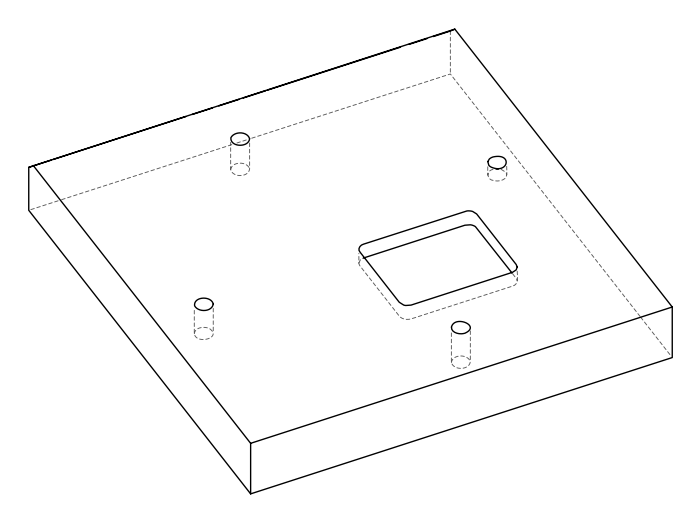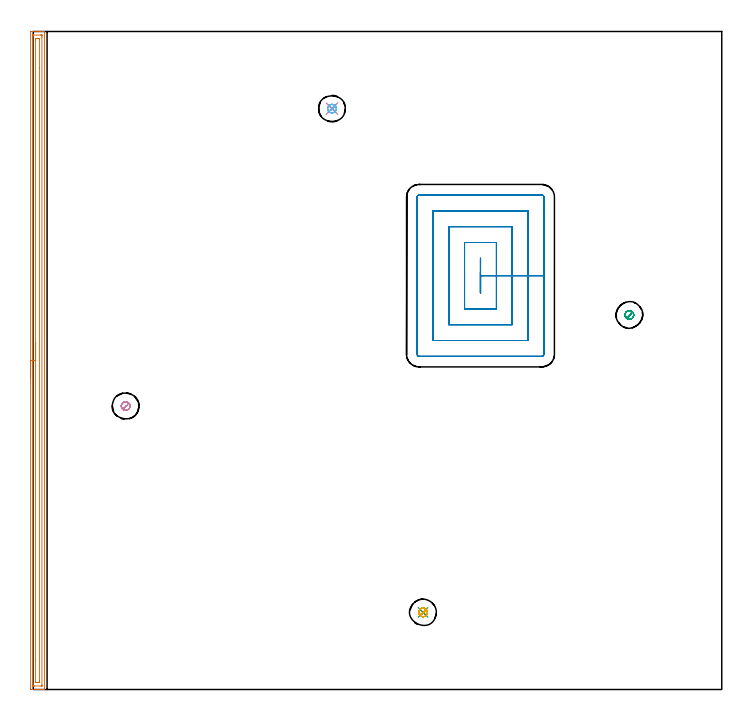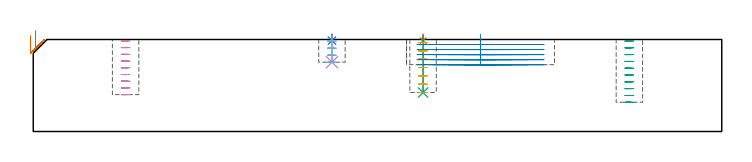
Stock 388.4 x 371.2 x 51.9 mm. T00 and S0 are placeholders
(PLAN: 10 operations, 5 tool changes, 22.5 min)
(1 SPOT_DRILL | STEP1POCKET | NXT0321_9005460120000 | 0.03 min | 1 mm3)
(2 SPOT_DRILL_1 | STEP1POCKET_2 | NXT0321_9005460120000 | 0.03 min | 2 mm3)
(3 DRILL_BLIND_HOLE_INTO_CENTER | STEP1POCKET | NXT0301_128 | 0.13 min | 3247 mm3)
(4 DRILL_BLIND_HOLE_INTO_CENTER_1 | STEP1POCKET_2 | NXT0301_128 | 0.06 min | 1319 mm3)
(5 MILL_ROUGH_BLIND_HOLE_CONTOUR | STEP1POCKET | NXT0201_013 | Spiral | 0.75 min | 1957 mm3)
(6 MILL_ROUGH_BLIND_HOLE_CONTOUR_1 | STEP1POCKET_2 | NXT0201_013 | Spiral | 0.43 min | 907 mm3)
(7 AREA_MILL | FG_CHAMFER_SURFACE | UGT0205_001 | 9.12 min | 11293 mm3)
(8 MILL_RECTANGULAR_POCKET | POCKET_RECTANGULAR_STRAIGHT | UGT0201_129 | Follow Part, ap 2.975, ae 75% | 9.93 min | 121279 mm3)
(9 MILL_BLIND_HOLE_FROM_SOLID_MATERIAL | STEP1POCKET_1 | NXT0201_013 | Spiral | 1.07 min | 6161 mm3)
(10 MILL_BLIND_HOLE_FROM_SOLID_MATERIAL_1 | STEP1POCKET_3 | NXT0201_013 | Spiral | 0.97 min | 5415 mm3)
(TOOL NXT0321_9005460120000 | NC Spot Drill, 142deg, 12mm, Carbide, Uncoated | D12 PA142 FL30 Z2)
(TOOL NXT0301_128 | Carbide Drill 12mm [861.1-1200-036A1-GP GC34] | D12 PA150 FL37.4 Z2)
(TOOL NXT0201_013 | ENDMILL 10mm | D10 FL30 Z4)
(TOOL UGT0205_001 | Chamfer Mill 20 x 3 x 45 deg. | D20 FL50 Z2)
(TOOL UGT0201_129 | Carbide End Mill 11.9 | D11.9 FL15 Z4)
(OP 1 SPOT_DRILL)
G17 G21 G94 G90
T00 M6
G54
G17 G0 G90 X219.9 Y43.5 S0 M3
G43 Z61.9 H0
G94 G81 G98 Z51.259 F250. R54.9
G80
M5
M2
(OP 2 SPOT_DRILL_1)
G17 G21 G94 G90
T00 M6
G54
G17 G0 G90 X168.5 Y327.7 S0 M3
G43 Z61.9 H0
G94 G81 G98 Z51.259 F250. R54.9
G80
M5
M2
(OP 3 DRILL_BLIND_HOLE_INTO_CENTER)
G17 G21 G94 G90
T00 M6
G54
G17 G0 G90 X219.9 Y43.5 S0 M3
G43 Z61.9 H1
G94 G81 G98 Z22. F250. R53.9
G80
M5
M2
(OP 4 DRILL_BLIND_HOLE_INTO_CENTER_1)
G17 G21 G94 G90
T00 M6
G54
G17 G0 G90 X168.5 Y327.7 S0 M3
G43 Z61.9 H1
G94 G81 G98 Z39.1 F250. R53.9
G80
M5
M2
(OP 5 MILL_ROUGH_BLIND_HOLE_CONTOUR)
G17 G21 G94 G90
T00 M6
G54
G17 G0 G90 X219.9 Y43.5 S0 M3
G43 Z61.9 H0
Z50.2
G94 G3 X219.975 Y45.875 R1.189 F250.
X217.455 Y43.654 R2.375
X219.746 Y41.055 R2.45
X217.455 Y43.654 R-2.45
X218.6 Y42.354 R1.225
X219.9 Y43.5 R1.225
G0 Z45.5
G3 X219.975 Y45.875 R1.189
X217.455 Y43.654 R2.375
X219.746 Y41.055 R2.45
X217.455 Y43.654 R-2.45
X218.6 Y42.354 R1.225
X219.9 Y43.5 R1.225
G0 Z40.8
G3 X219.975 Y45.875 R1.189
X217.455 Y43.654 R2.375
X219.746 Y41.055 R2.45
X217.455 Y43.654 R-2.45
X218.6 Y42.354 R1.225
X219.9 Y43.5 R1.225
G0 Z36.1
G3 X219.975 Y45.875 R1.189
X217.455 Y43.654 R2.375
X219.746 Y41.055 R2.45
X217.455 Y43.654 R-2.45
X218.6 Y42.354 R1.225
X219.9 Y43.5 R1.225
G0 Z31.4
G3 X219.975 Y45.875 R1.189
X217.455 Y43.654 R2.375
X219.746 Y41.055 R2.45
X217.455 Y43.654 R-2.45
X218.6 Y42.354 R1.225
X219.9 Y43.5 R1.225
G0 Z26.7
G3 X219.975 Y45.875 R1.189
X217.455 Y43.654 R2.375
X219.746 Y41.055 R2.45
X217.455 Y43.654 R-2.45
X218.6 Y42.354 R1.225
X219.9 Y43.5 R1.225
G0 Z22.
G3 X219.975 Y45.875 R1.189
X217.455 Y43.654 R2.375
X219.746 Y41.055 R2.45
X217.455 Y43.654 R-2.45
X218.6 Y42.354 R1.225
X219.9 Y43.5 R1.225
G0 Z61.9
M5
M2
(OP 6 MILL_ROUGH_BLIND_HOLE_CONTOUR_1)
G17 G21 G94 G90
T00 M6
G54
G17 G0 G90 X168.5 Y327.7 S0 M3
G43 Z61.9 H0
Z50.95
G94 G3 X168.575 Y330.075 R1.189 F250.
X166.055 Y327.854 R2.375
X168.346 Y325.255 R2.45
X166.055 Y327.854 R-2.45
X167.2 Y326.554 R1.225
X168.5 Y327.7 R1.225
G0 Z47.
G3 X168.575 Y330.075 R1.189
X166.055 Y327.854 R2.375
X168.346 Y325.255 R2.45
X166.055 Y327.854 R-2.45
X167.2 Y326.554 R1.225
X168.5 Y327.7 R1.225
G0 Z43.05
G3 X168.575 Y330.075 R1.189
X166.055 Y327.854 R2.375
X168.346 Y325.255 R2.45
X166.055 Y327.854 R-2.45
X167.2 Y326.554 R1.225
X168.5 Y327.7 R1.225
G0 Z39.1
G3 X168.575 Y330.075 R1.189
X166.055 Y327.854 R2.375
X168.346 Y325.255 R2.45
X166.055 Y327.854 R-2.45
X167.2 Y326.554 R1.225
X168.5 Y327.7 R1.225
G0 Z61.9
M5
M2
(OP 7 AREA_MILL)
G17 G21 G94 G90
T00 M6
G54
G17 G0 G90 X-1.5 Y175.6 S1061 M3
G43 Z61.9 H0
Z54.1
G94 G1 Y175.638 Z53.228 F250.
Y175.752 Z52.364
Y175.941 Z51.512
Y176.203 Z50.68
Y176.537 Z49.874
Y176.94 Z49.1
Y177.408 Z48.364
Y177.94 Z47.672
Y178.529 Z47.029
Y179.172 Z46.44
Y179.864 Z45.909
Y180.6 Z45.44
Y181.374 Z45.037
Y182.18 Z44.703
Y183.012 Z44.441
Y183.863 Z44.252
Y184.728 Z44.138
Y185.6 Z44.1
X-1.499 Y370.578 Z44.101
X-1.497 Y370.974 Z44.102
X-1.492 Y371.19 Z44.105
X-1.109 Y371.2 Z44.488
X3.277 Z48.871
X3.811 Z49.408
X4.154 Z49.75
X4.688 Z50.284
X5.031 Z50.626
X5.718 Z51.318
X5.994 Z51.593
X6.149 Y371.198 Z51.741
X6.297 Y371.19 Z51.888
X6.3 Y371.025 Z51.9
Y0.175
X6.298 Y0.01 Z51.889
X6.149 Y0.002 Z51.741
X5.994 Y0. Z51.593
X5.718 Z51.318
X5.031 Z50.626
X3.811 Z49.408
X3.277 Z48.871
X2.667 Z48.262
X-1.109 Y0.001 Z44.489
X-1.327 Y0.004 Z44.27
X-1.492 Y0.01 Z44.105
X-1.497 Y0.226 Z44.102
X-1.499 Y0.622 Z44.101
X-1.5 Y1.02 Z44.1
Y185.6
X-0.086 Z45.514
Y368.791
X-0.084 Y369.164 Z45.516
X-0.082 Y369.185 Z45.518
X-0.08 Y369.189 Z45.52
X-0.067 Y369.193 Z45.533
X0.003 Y369.197 Z45.603
X0.11 Y369.199 Z45.71
X0.244 Y369.2 Z45.844
X4.154 Z49.754
X4.631 Z50.231
X4.816 Y369.197 Z50.416
X4.848 Y369.195 Z50.448
X4.878 Y369.19 Z50.478
X4.88 Y369.148 Z50.48
X4.884 Y368.941 Z50.484
X4.885 Y368.791 Z50.485
X4.886 Y368.046 Z50.486
Y2.409
X4.884 Y2.036 Z50.484
X4.882 Y2.015 Z50.482
X4.88 Y2.011 Z50.48
X4.867 Y2.007 Z50.467
X4.796 Y2.003 Z50.396
X4.689 Y2.001 Z50.289
X4.556 Y2. Z50.156
X0.646 Z46.246
X0.17 Z45.77
X-0.016 Y2.003 Z45.584
X-0.048 Y2.005 Z45.552
X-0.078 Y2.01 Z45.522
X-0.08 Y2.052 Z45.52
X-0.084 Y2.259 Z45.516
X-0.085 Y2.409 Z45.515
X-0.086 Y3.154 Z45.514
Y185.6
X1.329 Z46.929
Y366.308
X1.334 Y367.004 Z46.934
X1.337 Y367.193 Z46.937
X1.523 Y367.196 Z47.123
X2.208 Y367.2 Z47.808
X2.4 Z48.
X3.085 Y367.199 Z48.685
X3.277 Y367.196 Z48.877
X3.463 Y367.19 Z49.063
X3.468 Y367.004 Z49.068
X3.471 Y366.807 Z49.071
Y350.472
Y4.892
X3.466 Y4.196 Z49.066
X3.463 Y4.007 Z49.063
X3.277 Y4.004 Z48.877
X2.592 Y4. Z48.192
X2.4 Z48.
X1.715 Y4.001 Z47.315
X1.523 Y4.004 Z47.123
X1.337 Y4.01 Z46.937
X1.332 Y4.196 Z46.932
X1.329 Y4.393 Z46.929
X1.328 Y16.372 Z46.928
X1.329 Y185.6 Z46.929
Y186.472 Z46.967
Y187.336 Z47.08
Y188.188 Z47.269
Y189.02 Z47.532
Y189.826 Z47.865
Y190.6 Z48.268
Y191.336 Z48.737
Y192.028 Z49.268
Y192.671 Z49.857
Y193.26 Z50.501
Y193.791 Z51.193
Y194.26 Z51.929
Y194.663 Z52.702
Y194.997 Z53.508
Y195.259 Z54.34
Y195.448 Z55.192
Y195.562 Z56.057
Y195.6 Z56.929
G0 Z61.9
M5
M2
(OP 8 MILL_RECTANGULAR_POCKET)
G17 G21 G94 G90
T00 M6
G54
G17 G0 G90 X252.25 Y235.545 S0 M3
G43 Z61.9 H0
Z54.9
G94 G1 Y223.65 Z51.713 F250.
X252.35 Z51.686
Y233.45 Z49.06
Y243.25 F500.
X252.25
Y223.65
X252.35
Y233.45
X261.275
Y252.175
X243.325
Y214.725
X261.275
Y233.45
X270.2
Y261.1
X234.4
Y205.8
X270.2
Y233.45
X279.125
Y270.025
X225.475
Y196.875
X279.125
Y233.45
X288.05
Y277.8
G3 X286.9 Y278.95 R1.15
G1 X217.7
G3 X216.55 Y277.8 R1.15
G1 Y189.1
G3 X217.7 Y187.95 R1.15
G1 X286.9
G3 X288.05 Y189.1 R1.15
G1 Y233.45
Y234.45
G0 X252.25 Y235.545 Z52.06
G1 Y223.65 Z48.873 F250.
X252.35 Z48.846
Y233.45 Z46.22
Y243.25 F500.
X252.25
Y223.65
X252.35
Y233.45
X261.275
Y252.175
X243.325
Y214.725
X261.275
Y233.45
X270.2
Y261.1
X234.4
Y205.8
X270.2
Y233.45
X279.125
Y270.025
X225.475
Y196.875
X279.125
Y233.45
X288.05
Y277.8
G3 X286.9 Y278.95 R1.15
G1 X217.7
G3 X216.55 Y277.8 R1.15
G1 Y189.1
G3 X217.7 Y187.95 R1.15
G1 X286.9
G3 X288.05 Y189.1 R1.15
G1 Y233.45
Y234.45
G0 X252.25 Y235.545 Z49.22
G1 Y223.65 Z46.033 F250.
X252.35 Z46.006
Y233.45 Z43.38
Y243.25 F500.
X252.25
Y223.65
X252.35
Y233.45
X261.275
Y252.175
X243.325
Y214.725
X261.275
Y233.45
X270.2
Y261.1
X234.4
Y205.8
X270.2
Y233.45
X279.125
Y270.025
X225.475
Y196.875
X279.125
Y233.45
X288.05
Y277.8
G3 X286.9 Y278.95 R1.15
G1 X217.7
G3 X216.55 Y277.8 R1.15
G1 Y189.1
G3 X217.7 Y187.95 R1.15
G1 X286.9
G3 X288.05 Y189.1 R1.15
G1 Y233.45
Y234.45
G0 X252.25 Y235.545 Z46.38
G1 Y223.65 Z43.193 F250.
X252.35 Z43.166
Y233.45 Z40.54
Y243.25 F500.
X252.25
Y223.65
X252.35
Y233.45
X261.275
Y252.175
X243.325
Y214.725
X261.275
Y233.45
X270.2
Y261.1
X234.4
Y205.8
X270.2
Y233.45
X279.125
Y270.025
X225.475
Y196.875
X279.125
Y233.45
X288.05
Y277.8
G3 X286.9 Y278.95 R1.15
G1 X217.7
G3 X216.55 Y277.8 R1.15
G1 Y189.1
G3 X217.7 Y187.95 R1.15
G1 X286.9
G3 X288.05 Y189.1 R1.15
G1 Y233.45
Y234.45
G0 X252.25 Y235.545 Z43.54
G1 Y223.65 Z40.353 F250.
X252.35 Z40.326
Y233.45 Z37.7
Y243.25 F500.
X252.25
Y223.65
X252.35
Y233.45
X261.275
Y252.175
X243.325
Y214.725
X261.275
Y233.45
X270.2
Y261.1
X234.4
Y205.8
X270.2
Y233.45
X279.125
Y270.025
X225.475
Y196.875
X279.125
Y233.45
X288.05
Y277.8
G3 X286.9 Y278.95 R1.15
G1 X217.7
G3 X216.55 Y277.8 R1.15
G1 Y189.1
G3 X217.7 Y187.95 R1.15
G1 X286.9
G3 X288.05 Y189.1 R1.15
G1 Y233.45
Y234.45
G0 Z61.9
M5
M2
(OP 9 MILL_BLIND_HOLE_FROM_SOLID_MATERIAL)
G17 G21 G94 G90
T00 M6
G54
G17 G0 G90 X336.3 Y211.3 S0 M3
G43 Z61.9 H0
Z51.06
G94 G3 X336.375 Y213.675 R1.189 F250.
X333.855 Y211.454 R2.375
X336.146 Y208.855 R2.45
X333.855 Y211.454 R-2.45
X335. Y210.154 R1.225
X336.3 Y211.3 R1.225
G0 Z47.22
G3 X336.375 Y213.675 R1.189
X333.855 Y211.454 R2.375
X336.146 Y208.855 R2.45
X333.855 Y211.454 R-2.45
X335. Y210.154 R1.225
X336.3 Y211.3 R1.225
G0 Z43.38
G3 X336.375 Y213.675 R1.189
X333.855 Y211.454 R2.375
X336.146 Y208.855 R2.45
X333.855 Y211.454 R-2.45
X335. Y210.154 R1.225
X336.3 Y211.3 R1.225
G0 Z39.54
G3 X336.375 Y213.675 R1.189
X333.855 Y211.454 R2.375
X336.146 Y208.855 R2.45
X333.855 Y211.454 R-2.45
X335. Y210.154 R1.225
X336.3 Y211.3 R1.225
G0 Z35.7
G3 X336.375 Y213.675 R1.189
X333.855 Y211.454 R2.375
X336.146 Y208.855 R2.45
X333.855 Y211.454 R-2.45
X335. Y210.154 R1.225
X336.3 Y211.3 R1.225
G0 Z31.86
G3 X336.375 Y213.675 R1.189
X333.855 Y211.454 R2.375
X336.146 Y208.855 R2.45
X333.855 Y211.454 R-2.45
X335. Y210.154 R1.225
X336.3 Y211.3 R1.225
G0 Z28.02
G3 X336.375 Y213.675 R1.189
X333.855 Y211.454 R2.375
X336.146 Y208.855 R2.45
X333.855 Y211.454 R-2.45
X335. Y210.154 R1.225
X336.3 Y211.3 R1.225
G0 Z24.18
G3 X336.375 Y213.675 R1.189
X333.855 Y211.454 R2.375
X336.146 Y208.855 R2.45
X333.855 Y211.454 R-2.45
X335. Y210.154 R1.225
X336.3 Y211.3 R1.225
G0 Z20.34
G3 X336.375 Y213.675 R1.189
X333.855 Y211.454 R2.375
X336.146 Y208.855 R2.45
X333.855 Y211.454 R-2.45
X335. Y210.154 R1.225
X336.3 Y211.3 R1.225
G0 Z16.5
G3 X336.375 Y213.675 R1.189
X333.855 Y211.454 R2.375
X336.146 Y208.855 R2.45
X333.855 Y211.454 R-2.45
X335. Y210.154 R1.225
X336.3 Y211.3 R1.225
G0 Z61.9
M5
M2
(OP 10 MILL_BLIND_HOLE_FROM_SOLID_MATERIAL_1)
G17 G21 G94 G90
T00 M6
G54
G17 G0 G90 X52.1 Y159.9 S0 M3
G43 Z61.9 H0
Z51.111
G94 G3 X52.175 Y162.275 R1.189 F250.
X49.655 Y160.054 R2.375
X51.946 Y157.455 R2.45
X49.655 Y160.054 R-2.45
X50.8 Y158.754 R1.225
X52.1 Y159.9 R1.225
G0 Z47.322
G3 X52.175 Y162.275 R1.189
X49.655 Y160.054 R2.375
X51.946 Y157.455 R2.45
X49.655 Y160.054 R-2.45
X50.8 Y158.754 R1.225
X52.1 Y159.9 R1.225
G0 Z43.533
G3 X52.175 Y162.275 R1.189
X49.655 Y160.054 R2.375
X51.946 Y157.455 R2.45
X49.655 Y160.054 R-2.45
X50.8 Y158.754 R1.225
X52.1 Y159.9 R1.225
G0 Z39.744
G3 X52.175 Y162.275 R1.189
X49.655 Y160.054 R2.375
X51.946 Y157.455 R2.45
X49.655 Y160.054 R-2.45
X50.8 Y158.754 R1.225
X52.1 Y159.9 R1.225
G0 Z35.956
G3 X52.175 Y162.275 R1.189
X49.655 Y160.054 R2.375
X51.946 Y157.455 R2.45
X49.655 Y160.054 R-2.45
X50.8 Y158.754 R1.225
X52.1 Y159.9 R1.225
G0 Z32.167
G3 X52.175 Y162.275 R1.189
X49.655 Y160.054 R2.375
X51.946 Y157.455 R2.45
X49.655 Y160.054 R-2.45
X50.8 Y158.754 R1.225
X52.1 Y159.9 R1.225
G0 Z28.378
G3 X52.175 Y162.275 R1.189
X49.655 Y160.054 R2.375
X51.946 Y157.455 R2.45
X49.655 Y160.054 R-2.45
X50.8 Y158.754 R1.225
X52.1 Y159.9 R1.225
G0 Z24.589
G3 X52.175 Y162.275 R1.189
X49.655 Y160.054 R2.375
X51.946 Y157.455 R2.45
X49.655 Y160.054 R-2.45
X50.8 Y158.754 R1.225
X52.1 Y159.9 R1.225
G0 Z20.8
G3 X52.175 Y162.275 R1.189
X49.655 Y160.054 R2.375
X51.946 Y157.455 R2.45
X49.655 Y160.054 R-2.45
X50.8 Y158.754 R1.225
X52.1 Y159.9 R1.225
G0 Z61.9
M5
M2
